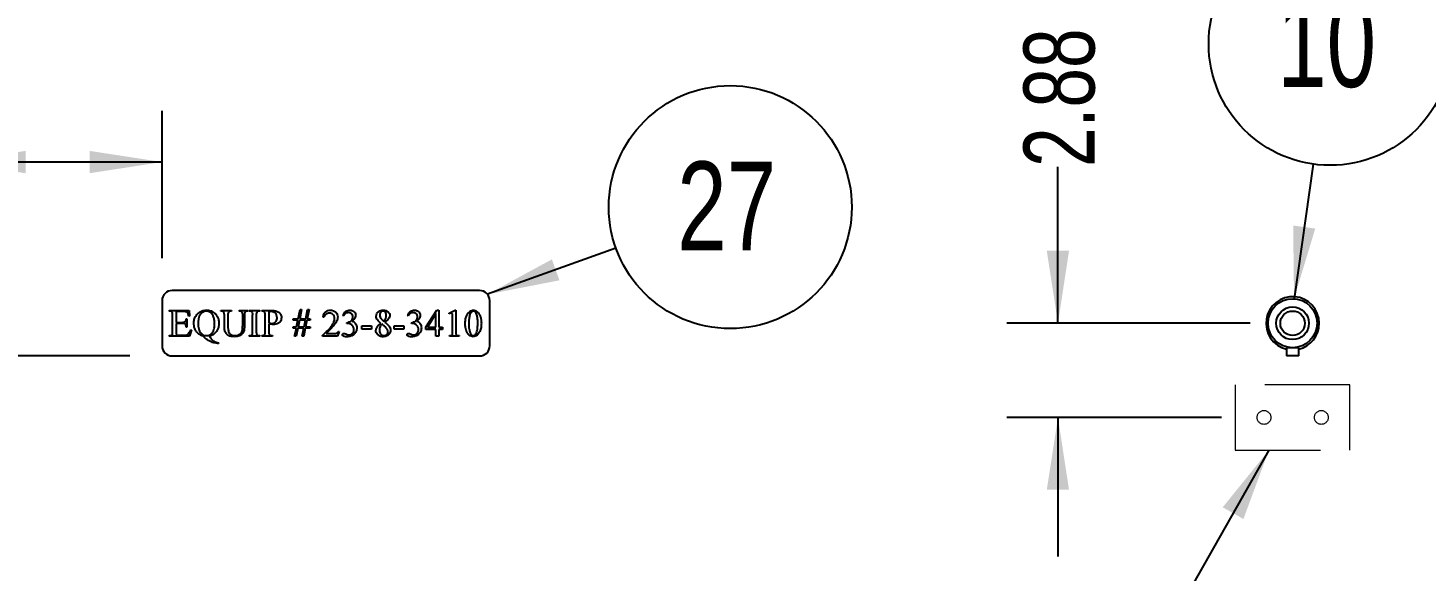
# Model space of a CAD drawing. Header units: inches. Extents: x 0 to 16.5, y 0 to 11.7.
# Drawn here: x 4.904 to 6.545, y 4.402 to 5.039 of the extents above; entities that cross this region are included whole.
import ezdxf

# ---------------------------------------------------------------- set-up
doc = ezdxf.new("R2010")
doc.units = ezdxf.units.IN
doc.header["$MEASUREMENT"] = 0
doc.linetypes.add('HIDDEN', pattern=[0.075, 0.05, -0.025])
doc.layers.add('FORMAT', color=7, linetype='Continuous')
doc.styles.add('SLDTEXTSTYLE0', font='TXT', dxfattribs={"width": 0.75})
doc.dimstyles.new('SLDDIMSTYLE1', dxfattribs={"dimtxt": 0.084961, "dimasz": 0.084961, "dimexe": 0, "dimexo": 0.0625, "dimgap": 0.02124, "dimtad": 0, "dimlfac": 26, "dimrnd": 1e-09, "dimzin": 12, "dimdsep": 46, "dimtxsty": 'SLDTEXTSTYLE0', "dimsah": 1, "dimcen": 0.09, "dimadec": 0, "dimazin": 3, "dimtfac": 1, "dimtofl": 0, "dimtmove": 0, "dimatfit": 3, "dimfxl": 0, "dimfrac": 2, "dimtolj": 1, "dimtzin": 12, "dimarcsym": 0})
doc.dimstyles.new('SLDDIMSTYLE2', dxfattribs={"dimtxt": 0.084961, "dimasz": 0.084961, "dimexe": 0, "dimexo": 0.0625, "dimgap": 0.02124, "dimtad": 0, "dimlfac": 26, "dimrnd": 1e-09, "dimzin": 12, "dimdsep": 46, "dimtxsty": 'SLDTEXTSTYLE0', "dimsah": 1, "dimcen": 0.09, "dimadec": 0, "dimazin": 3, "dimtfac": 1, "dimtmove": 0, "dimatfit": 0, "dimfxl": 0, "dimfrac": 2, "dimtolj": 1, "dimtzin": 12, "dimarcsym": 0})
doc.dimstyles.new('SLDDIMSTYLE3', dxfattribs={"dimtxt": 0.084961, "dimasz": 0.084961, "dimexe": 0, "dimexo": 0.0625, "dimgap": 0.02124, "dimtad": 0, "dimlfac": 26, "dimrnd": 1e-09, "dimzin": 4, "dimdsep": 46, "dimtxsty": 'SLDTEXTSTYLE0', "dimsah": 1, "dimcen": 0.09, "dimadec": 0, "dimazin": 1, "dimtfac": 1, "dimtofl": 0, "dimtmove": 0, "dimatfit": 3, "dimfxl": 0, "dimfrac": 2, "dimtolj": 1, "dimtzin": 12, "dimarcsym": 0})
doc.dimstyles.new('SLDDIMSTYLE4', dxfattribs={"dimtxt": 0.18, "dimasz": 0.084961, "dimexe": 0, "dimexo": 0.0625, "dimgap": 0, "dimtad": 0, "dimtih": 1, "dimtoh": 1, "dimdec": 0, "dimrnd": 1e-09, "dimzin": 0, "dimdsep": 46, "dimtxsty": 'Standard', "dimsah": 1, "dimcen": 0.09, "dimadec": 0, "dimazin": 0, "dimtfac": 0.084961, "dimtdec": 0, "dimtofl": 0, "dimtmove": 0, "dimatfit": 3, "dimfxl": 0, "dimfrac": 2, "dimtolj": 1, "dimtzin": 0, "dimarcsym": 0})

# ---------------------------------------------------------------- blocks, each defined once
blk = doc.blocks.new('Drawing View39')
at = {"color": 7, "linetype": 'Continuous', "lineweight": 25}
for p, q in [((-0.9471, 0.0673), (-1.3077, 0.0673)), ((-1.3197, 0.0553), (-1.3197, 0.0024)), ((-0.9351, 0.0024), (-0.9351, 0.0553)), ((-1.3115, 0.043), (-1.3115, 0.0438)), ((-1.3115, 0.0438), (-1.2879, 0.0438)), ((-1.3105, 0.043), (-1.3115, 0.043)), ((-1.3073, 0.0189), (-1.3073, 0.0383)), ((-1.3031, 0.0425), (-1.3031, 0.0299)), ((-1.2945, 0.0425), (-1.3031, 0.0425)), ((-1.2913, 0.0341), (-1.2905, 0.0341)), ((-1.2905, 0.0341), (-1.2905, 0.0244)), ((-1.2875, 0.0371), (-1.2883, 0.0371)), ((-1.2879, 0.0438), (-1.2875, 0.0371)), ((-1.2508, 0.0438), (-1.2382, 0.0438)), ((-1.2508, 0.043), (-1.2508, 0.0438)), ((-1.2498, 0.043), (-1.2508, 0.043)), ((-1.2466, 0.0266), (-1.2466, 0.0383)), ((-1.2424, 0.0383), (-1.2424, 0.025)), ((-1.2382, 0.043), (-1.2393, 0.043)), ((-1.2382, 0.0438), (-1.2382, 0.043)), ((-1.2294, 0.043), (-1.2294, 0.0438)), ((-1.2294, 0.0438), (-1.2188, 0.0438)), ((-1.2283, 0.043), (-1.2294, 0.043)), ((-1.2251, 0.0259), (-1.2251, 0.0383)), ((-1.223, 0.0383), (-1.223, 0.0261)), ((-1.2188, 0.043), (-1.2199, 0.043)), ((-1.2188, 0.0438), (-1.2188, 0.043)), ((-1.2176, 0.043), (-1.2176, 0.0438)), ((-1.2176, 0.0438), (-1.2049, 0.0438)), ((-1.2165, 0.043), (-1.2176, 0.043)), ((-1.2134, 0.0189), (-1.2134, 0.0383)), ((-1.2091, 0.0383), (-1.2091, 0.0189)), ((-1.2049, 0.043), (-1.206, 0.043)), ((-1.2049, 0.0438), (-1.2049, 0.043)), ((-1.2028, 0.0438), (-1.1917, 0.0438)), ((-1.2028, 0.043), (-1.2028, 0.0438)), ((-1.2017, 0.043), (-1.2028, 0.043)), ((-1.1986, 0.0189), (-1.1986, 0.0383)), ((-1.1944, 0.0421), (-1.1944, 0.0291)), ((-1.1657, 0.0341), (-1.1599, 0.0341)), ((-1.1657, 0.0324), (-1.1657, 0.0341)), ((-1.1599, 0.0341), (-1.1577, 0.0451)), ((-1.156, 0.0451), (-1.1582, 0.0341)), ((-1.1582, 0.0341), (-1.1511, 0.0341)), ((-1.1577, 0.0451), (-1.156, 0.0451)), ((-1.1511, 0.0341), (-1.1489, 0.0451)), ((-1.1472, 0.0451), (-1.1494, 0.0341)), ((-1.1494, 0.0341), (-1.1459, 0.0341)), ((-1.1489, 0.0451), (-1.1472, 0.0451)), ((-1.1459, 0.0341), (-1.1459, 0.0324)), ((-1.1299, 0.0358), (-1.1308, 0.0358)), ((-1.1069, 0.0375), (-1.1076, 0.0379)), ((-1.0624, 0.0341), (-1.0594, 0.031)), ((-1.031, 0.0375), (-1.0318, 0.0379)), ((-1.0103, 0.0241), (-0.9972, 0.0442)), ((-0.9985, 0.0401), (-1.0083, 0.0244)), ((-0.9985, 0.0244), (-0.9985, 0.0401)), ((-0.9972, 0.0442), (-0.9947, 0.0442)), ((-0.9947, 0.0442), (-0.9947, 0.0244)), ((-0.9829, 0.0408), (-0.9756, 0.0442)), ((-0.9826, 0.04), (-0.9829, 0.0408)), ((-0.9787, 0.0189), (-0.9787, 0.0354)), ((-0.9756, 0.0442), (-0.9749, 0.0442)), ((-0.9749, 0.0442), (-0.9749, 0.0189)), ((-1.3031, 0.0299), (-1.2959, 0.0299)), ((-1.2959, 0.0286), (-1.3031, 0.0286)), ((-1.3031, 0.0286), (-1.3031, 0.0183)), ((-1.2905, 0.0244), (-1.2913, 0.0244)), ((-1.285, 0.021), (-1.2877, 0.0135)), ((-1.2858, 0.021), (-1.285, 0.021)), ((-1.1944, 0.0279), (-1.1944, 0.0189)), ((-1.1603, 0.0324), (-1.1657, 0.0324)), ((-1.1657, 0.0232), (-1.1657, 0.0248)), ((-1.1657, 0.0248), (-1.1618, 0.0248)), ((-1.1621, 0.0232), (-1.1657, 0.0232)), ((-1.1641, 0.0135), (-1.1621, 0.0232)), ((-1.1604, 0.0232), (-1.1624, 0.0135)), ((-1.1618, 0.0248), (-1.1603, 0.0324)), ((-1.1533, 0.0232), (-1.1604, 0.0232)), ((-1.1586, 0.0324), (-1.1601, 0.0248)), ((-1.1601, 0.0248), (-1.1529, 0.0248)), ((-1.1514, 0.0324), (-1.1586, 0.0324)), ((-1.1552, 0.0135), (-1.1533, 0.0232)), ((-1.1516, 0.0232), (-1.1535, 0.0135)), ((-1.1529, 0.0248), (-1.1514, 0.0324)), ((-1.1459, 0.0232), (-1.1516, 0.0232)), ((-1.1497, 0.0324), (-1.1512, 0.0248)), ((-1.1512, 0.0248), (-1.1459, 0.0248)), ((-1.1459, 0.0324), (-1.1497, 0.0324)), ((-1.1459, 0.0248), (-1.1459, 0.0232)), ((-1.1273, 0.0168), (-1.1192, 0.0168)), ((-1.1118, 0.0193), (-1.1139, 0.0135)), ((-1.1127, 0.0193), (-1.1118, 0.0193)), ((-1.1028, 0.0286), (-1.1028, 0.0295)), ((-1.1021, 0.0286), (-1.1028, 0.0286)), ((-1.0853, 0.0257), (-1.0739, 0.0257)), ((-1.0853, 0.0219), (-1.0853, 0.0257)), ((-1.0739, 0.0219), (-1.0853, 0.0219)), ((-1.0739, 0.0257), (-1.0739, 0.0219)), ((-1.0474, 0.0219), (-1.0474, 0.0257)), ((-1.0474, 0.0257), (-1.036, 0.0257)), ((-1.036, 0.0219), (-1.0474, 0.0219)), ((-1.036, 0.0257), (-1.036, 0.0219)), ((-1.027, 0.0286), (-1.027, 0.0295)), ((-1.0263, 0.0286), (-1.027, 0.0286)), ((-1.0103, 0.0215), (-1.0103, 0.0241)), ((-0.9985, 0.0215), (-1.0103, 0.0215)), ((-1.0083, 0.0244), (-0.9985, 0.0244)), ((-0.9985, 0.0135), (-0.9985, 0.0215)), ((-0.9947, 0.0244), (-0.9905, 0.0244)), ((-0.9905, 0.0215), (-0.9947, 0.0215)), ((-0.9947, 0.0215), (-0.9947, 0.0135)), ((-0.9905, 0.0244), (-0.9905, 0.0215)), ((-1.3115, 0.0135), (-1.3115, 0.0143)), ((-1.3115, 0.0143), (-1.3105, 0.0143)), ((-1.2877, 0.0135), (-1.3115, 0.0135)), ((-1.3005, 0.0147), (-1.2951, 0.0147)), ((-1.2534, 0.0059), (-1.2534, 0.005)), ((-1.2176, 0.0135), (-1.2176, 0.0143)), ((-1.2176, 0.0143), (-1.2165, 0.0143)), ((-1.2049, 0.0135), (-1.2176, 0.0135)), ((-1.206, 0.0143), (-1.2049, 0.0143)), ((-1.2049, 0.0143), (-1.2049, 0.0135)), ((-1.2028, 0.0135), (-1.2028, 0.0143)), ((-1.2028, 0.0143), (-1.2017, 0.0143)), ((-1.1902, 0.0135), (-1.2028, 0.0135)), ((-1.1913, 0.0143), (-1.1902, 0.0143)), ((-1.1902, 0.0143), (-1.1902, 0.0135)), ((-1.1624, 0.0135), (-1.1641, 0.0135)), ((-1.1535, 0.0135), (-1.1552, 0.0135)), ((-1.1316, 0.0135), (-1.1316, 0.0143)), ((-1.1139, 0.0135), (-1.1316, 0.0135)), ((-0.9947, 0.0135), (-0.9985, 0.0135)), ((-0.9825, 0.0135), (-0.9825, 0.0143)), ((-0.9711, 0.0135), (-0.9825, 0.0135)), ((-0.9711, 0.0143), (-0.9711, 0.0135)), ((0, 0), (0, -0.0096)), ((0.0072, 0), (0, 0)), ((0.0144, 0), (0.0072, 0)), ((0.0144, -0.0096), (0.0144, 0)), ((-1.3077, -0.0096), (-0.9471, -0.0096)), ((0.0072, -0.0096), (0, -0.0096)), ((0.0144, -0.0096), (0.0072, -0.0096))]:
    blk.add_line(p, q, dxfattribs=at)
at = {"color": 7, "linetype": 'HIDDEN', "lineweight": 18}
for p, q in [((0.0745, -0.0433), (-0.0601, -0.0433)), ((-0.0601, -0.0433), (-0.0601, -0.1202)), ((0.0745, -0.0433), (-0.0601, -0.0433)), ((-0.0601, -0.0433), (-0.0601, -0.1202)), ((0.0745, -0.1202), (0.0745, -0.0433)), ((0.0745, -0.1202), (0.0745, -0.0433)), ((-0.0601, -0.1202), (0.0745, -0.1202)), ((-0.0601, -0.1202), (0.0745, -0.1202))]:
    blk.add_line(p, q, dxfattribs=at)
at = {"color": 7, "linetype": 'Continuous', "lineweight": 25}
for radius in [0.0288, 0.0192, 0.0144]:
    blk.add_circle((0.0072, 0.0288), radius, dxfattribs=at)
at = {"color": 7, "linetype": 'HIDDEN', "lineweight": 18}
for centre in [(-0.0264, -0.0817), (-0.0264, -0.0817), (0.0409, -0.0817), (0.0409, -0.0817)]:
    blk.add_circle(centre, 0.00811, dxfattribs=at)
at = {"color": 7, "linetype": 'Continuous', "lineweight": 25}
for centre, radius, start, end in [((-1.3077, 0.0553), 0.012, 90, 180), ((-0.9471, 0.0553), 0.012, 0, 90), ((0.0072, 0.0288), 0.0312, 0, 256.6576), ((0.0072, 0.0288), 0.0312, 283.3424, 0), ((-1.3077, 0.0024), 0.012, 180, 270), ((-0.9471, 0.0024), 0.012, 270, 0)]:
    blk.add_arc(centre, radius, start, end, dxfattribs=at)
for points, knots in [([(-1.3079, 0.042), (-1.3081, 0.0422), (-1.3085, 0.0426), (-1.3094, 0.0429), (-1.3101, 0.0429), (-1.3105, 0.043)], [0, 0, 0, 0, 0.279553, 0.560177, 1, 1, 1, 1]), ([(-1.3073, 0.0383), (-1.3073, 0.039), (-1.3073, 0.0403), (-1.3077, 0.0415), (-1.3079, 0.042)], [0, 0, 0, 0, 0.5623659, 1, 1, 1, 1]), ([(-1.2912, 0.0422), (-1.2918, 0.0423), (-1.2929, 0.0425), (-1.294, 0.0425), (-1.2945, 0.0425)], [0, 0, 0, 0, 0.559362, 1, 1, 1, 1]), ([(-1.2926, 0.0306), (-1.2923, 0.0309), (-1.2918, 0.0314), (-1.2914, 0.0327), (-1.2913, 0.0336), (-1.2913, 0.0341)], [0, 0, 0, 0, 0.279348, 0.559591, 1, 1, 1, 1]), ([(-1.2883, 0.0371), (-1.2885, 0.0376), (-1.2887, 0.0387), (-1.2891, 0.0403), (-1.29, 0.0415), (-1.2908, 0.0419), (-1.2912, 0.0422)], [0, 0, 0, 0, 0.280663, 0.560981, 0.780309, 1, 1, 1, 1]), ([(-1.2824, 0.0287), (-1.2824, 0.0302), (-1.2822, 0.0332), (-1.2803, 0.0374), (-1.2775, 0.0406), (-1.2744, 0.0428), (-1.271, 0.044), (-1.2687, 0.0441), (-1.2675, 0.0442)], [0, 0, 0, 0, 0.18671, 0.373182, 0.559767, 0.706535, 0.853219, 1, 1, 1, 1]), ([(-1.2743, 0.04), (-1.2749, 0.0391), (-1.2762, 0.0373), (-1.2772, 0.0334), (-1.2773, 0.0305), (-1.2774, 0.0288)], [0, 0, 0, 0, 0.279626, 0.559738, 1, 1, 1, 1]), ([(-1.2678, 0.043), (-1.2684, 0.0429), (-1.2698, 0.0428), (-1.2722, 0.042), (-1.2735, 0.0408), (-1.2743, 0.04)], [0, 0, 0, 0, 0.280642, 0.561025, 1, 1, 1, 1]), ([(-1.2597, 0.0374), (-1.2601, 0.0382), (-1.261, 0.04), (-1.2631, 0.0418), (-1.2654, 0.0428), (-1.267, 0.0429), (-1.2678, 0.043)], [0, 0, 0, 0, 0.280158, 0.559594, 0.77975, 1, 1, 1, 1]), ([(-1.2675, 0.0442), (-1.266, 0.0441), (-1.263, 0.0439), (-1.2591, 0.0417), (-1.2557, 0.0384), (-1.2533, 0.0339), (-1.2531, 0.0304), (-1.253, 0.0286)], [0, 0, 0, 0, 0.186671, 0.373295, 0.560162, 0.779921, 1, 1, 1, 1]), ([(-1.258, 0.0281), (-1.2581, 0.0299), (-1.2581, 0.0331), (-1.2592, 0.036), (-1.2597, 0.0374)], [0, 0, 0, 0, 0.560161, 1, 1, 1, 1]), ([(-1.2466, 0.0383), (-1.2466, 0.0389), (-1.2467, 0.0399), (-1.2469, 0.0413), (-1.2475, 0.0422), (-1.2484, 0.0429), (-1.2492, 0.0429), (-1.2498, 0.043)], [0, 0, 0, 0, 0.250748, 0.50087, 0.625641, 0.750735, 1, 1, 1, 1]), ([(-1.2419, 0.0417), (-1.2421, 0.0411), (-1.2424, 0.04), (-1.2424, 0.0388), (-1.2424, 0.0383)], [0, 0, 0, 0, 0.55811, 1, 1, 1, 1]), ([(-1.2393, 0.043), (-1.2399, 0.0429), (-1.2409, 0.0428), (-1.2416, 0.0421), (-1.2419, 0.0417)], [0, 0, 0, 0, 0.5605607, 1, 1, 1, 1]), ([(-1.2258, 0.0419), (-1.2262, 0.0423), (-1.2269, 0.0429), (-1.2278, 0.0429), (-1.2283, 0.043)], [0, 0, 0, 0, 0.5576502, 1, 1, 1, 1]), ([(-1.2251, 0.0383), (-1.2251, 0.039), (-1.2251, 0.0403), (-1.2256, 0.0414), (-1.2258, 0.0419)], [0, 0, 0, 0, 0.562445, 1, 1, 1, 1]), ([(-1.2226, 0.0415), (-1.2228, 0.0409), (-1.2231, 0.0399), (-1.223, 0.0388), (-1.223, 0.0383)], [0, 0, 0, 0, 0.558037, 1, 1, 1, 1]), ([(-1.2199, 0.043), (-1.2202, 0.0429), (-1.2208, 0.0429), (-1.2218, 0.0425), (-1.2223, 0.0419), (-1.2226, 0.0415)], [0, 0, 0, 0, 0.280741, 0.561185, 1, 1, 1, 1]), ([(-1.2145, 0.0424), (-1.2149, 0.0426), (-1.2155, 0.0429), (-1.2162, 0.0429), (-1.2165, 0.043)], [0, 0, 0, 0, 0.559907, 1, 1, 1, 1]), ([(-1.2136, 0.0414), (-1.2138, 0.0416), (-1.214, 0.042), (-1.2144, 0.0423), (-1.2145, 0.0424)], [0, 0, 0, 0, 0.558881, 1, 1, 1, 1]), ([(-1.2134, 0.0383), (-1.2133, 0.0389), (-1.2133, 0.04), (-1.2135, 0.041), (-1.2136, 0.0414)], [0, 0, 0, 0, 0.560588, 1, 1, 1, 1]), ([(-1.2086, 0.0418), (-1.2088, 0.0412), (-1.2092, 0.04), (-1.2091, 0.0388), (-1.2091, 0.0383)], [0, 0, 0, 0, 0.557698, 1, 1, 1, 1]), ([(-1.206, 0.043), (-1.2066, 0.0429), (-1.2076, 0.0429), (-1.2083, 0.0421), (-1.2086, 0.0418)], [0, 0, 0, 0, 0.560455, 1, 1, 1, 1]), ([(-1.1992, 0.0419), (-1.1996, 0.0423), (-1.2003, 0.0429), (-1.2013, 0.0429), (-1.2017, 0.043)], [0, 0, 0, 0, 0.557593, 1, 1, 1, 1]), ([(-1.1986, 0.0383), (-1.1986, 0.039), (-1.1986, 0.0403), (-1.199, 0.0414), (-1.1992, 0.0419)], [0, 0, 0, 0, 0.562505, 1, 1, 1, 1]), ([(-1.1914, 0.0425), (-1.1919, 0.0425), (-1.193, 0.0424), (-1.194, 0.0422), (-1.1944, 0.0421)], [0, 0, 0, 0, 0.559793, 1, 1, 1, 1]), ([(-1.1917, 0.0438), (-1.1903, 0.0438), (-1.1876, 0.0437), (-1.1842, 0.0428), (-1.182, 0.0411), (-1.1807, 0.0395), (-1.1798, 0.0376), (-1.1797, 0.0363), (-1.1796, 0.0356)], [0, 0, 0, 0, 0.250494, 0.499789, 0.624955, 0.750094, 0.87499, 1, 1, 1, 1]), ([(-1.1847, 0.0353), (-1.1848, 0.0363), (-1.185, 0.0384), (-1.1866, 0.0409), (-1.1889, 0.0423), (-1.1906, 0.0425), (-1.1914, 0.0425)], [0, 0, 0, 0, 0.280341, 0.559635, 0.779604, 1, 1, 1, 1]), ([(-1.1906, 0.0286), (-1.1897, 0.0288), (-1.1878, 0.029), (-1.1859, 0.0309), (-1.1848, 0.0331), (-1.1847, 0.0346), (-1.1847, 0.0353)], [0, 0, 0, 0, 0.278904, 0.558666, 0.779128, 1, 1, 1, 1]), ([(-1.1796, 0.0356), (-1.1797, 0.0347), (-1.1798, 0.0329), (-1.1811, 0.0305), (-1.1832, 0.0286), (-1.1861, 0.0275), (-1.1882, 0.0274), (-1.1892, 0.0274)], [0, 0, 0, 0, 0.186759, 0.373229, 0.559766, 0.779569, 1, 1, 1, 1]), ([(-1.1316, 0.0143), (-1.1299, 0.0159), (-1.1265, 0.0191), (-1.1224, 0.0234), (-1.1195, 0.0273), (-1.1178, 0.0306), (-1.1174, 0.033), (-1.1173, 0.0343)], [0, 0, 0, 0, 0.280284, 0.560472, 0.707215, 0.853816, 1, 1, 1, 1]), ([(-1.1308, 0.0358), (-1.1305, 0.037), (-1.13, 0.0395), (-1.1279, 0.0423), (-1.1251, 0.044), (-1.1231, 0.0441), (-1.1221, 0.0442)], [0, 0, 0, 0, 0.280544, 0.559783, 0.779698, 1, 1, 1, 1]), ([(-1.1233, 0.0408), (-1.1241, 0.0408), (-1.1258, 0.0406), (-1.1278, 0.0393), (-1.1292, 0.0376), (-1.1297, 0.0364), (-1.1299, 0.0358)], [0, 0, 0, 0, 0.279646, 0.559238, 0.779503, 1, 1, 1, 1]), ([(-1.1173, 0.0343), (-1.1174, 0.0352), (-1.1175, 0.0371), (-1.1191, 0.0392), (-1.1211, 0.0406), (-1.1226, 0.0408), (-1.1233, 0.0408)], [0, 0, 0, 0, 0.28019, 0.55971, 0.779876, 1, 1, 1, 1]), ([(-1.1221, 0.0442), (-1.1209, 0.0441), (-1.1185, 0.0439), (-1.1156, 0.0418), (-1.1138, 0.0392), (-1.1136, 0.0373), (-1.1135, 0.0363)], [0, 0, 0, 0, 0.280057, 0.559806, 0.779988, 1, 1, 1, 1]), ([(-1.1135, 0.0363), (-1.1136, 0.0354), (-1.1137, 0.0338), (-1.1143, 0.0324), (-1.1146, 0.0317)], [0, 0, 0, 0, 0.559678, 1, 1, 1, 1]), ([(-1.1076, 0.0379), (-1.1072, 0.0388), (-1.1063, 0.0407), (-1.1043, 0.0428), (-1.1019, 0.0441), (-1.1003, 0.0442), (-1.0995, 0.0442)], [0, 0, 0, 0, 0.280416, 0.560206, 0.779918, 1, 1, 1, 1]), ([(-1.1009, 0.0413), (-1.1016, 0.0412), (-1.103, 0.0411), (-1.1052, 0.0398), (-1.1062, 0.0384), (-1.1069, 0.0375)], [0, 0, 0, 0, 0.280023, 0.560111, 1, 1, 1, 1]), ([(-1.1028, 0.0295), (-1.1018, 0.0297), (-1.0999, 0.0302), (-1.0975, 0.0317), (-1.096, 0.0339), (-1.0959, 0.0355), (-1.0958, 0.0363)], [0, 0, 0, 0, 0.280235, 0.560314, 0.780012, 1, 1, 1, 1]), ([(-1.0958, 0.0363), (-1.0959, 0.037), (-1.096, 0.0386), (-1.0974, 0.0402), (-1.0992, 0.0411), (-1.1003, 0.0412), (-1.1009, 0.0413)], [0, 0, 0, 0, 0.27971, 0.558923, 0.77934, 1, 1, 1, 1]), ([(-1.0995, 0.0442), (-1.0983, 0.0441), (-1.0961, 0.044), (-1.0946, 0.0425), (-1.0939, 0.0419)], [0, 0, 0, 0, 0.560118, 1, 1, 1, 1]), ([(-1.0924, 0.0381), (-1.0925, 0.0374), (-1.0928, 0.0358), (-1.0943, 0.0335), (-1.0958, 0.0322), (-1.0966, 0.0314)], [0, 0, 0, 0, 0.279223, 0.55944, 1, 1, 1, 1]), ([(-1.0939, 0.0419), (-1.0934, 0.0412), (-1.0926, 0.0401), (-1.0925, 0.0387), (-1.0924, 0.0381)], [0, 0, 0, 0, 0.559872, 1, 1, 1, 1]), ([(-1.0684, 0.037), (-1.0683, 0.0382), (-1.0679, 0.0404), (-1.0657, 0.0428), (-1.063, 0.0441), (-1.0612, 0.0442), (-1.0603, 0.0442)], [0, 0, 0, 0, 0.278993, 0.558665, 0.779059, 1, 1, 1, 1]), ([(-1.0629, 0.0287), (-1.0636, 0.0293), (-1.0651, 0.0306), (-1.067, 0.0325), (-1.0682, 0.0348), (-1.0683, 0.0363), (-1.0684, 0.037)], [0, 0, 0, 0, 0.28047, 0.5607011, 0.7803556, 1, 1, 1, 1]), ([(-1.0603, 0.043), (-1.0609, 0.0429), (-1.0622, 0.0427), (-1.0634, 0.0414), (-1.0641, 0.04), (-1.0642, 0.0391), (-1.0642, 0.0386)], [0, 0, 0, 0, 0.279076, 0.558577, 0.779276, 1, 1, 1, 1]), ([(-1.0642, 0.0386), (-1.0641, 0.0376), (-1.0638, 0.036), (-1.0628, 0.0347), (-1.0624, 0.0341)], [0, 0, 0, 0, 0.5586281, 1, 1, 1, 1]), ([(-1.0603, 0.0442), (-1.0592, 0.0441), (-1.0571, 0.044), (-1.0545, 0.0424), (-1.0527, 0.0402), (-1.0525, 0.0386), (-1.0524, 0.0377)], [0, 0, 0, 0, 0.2805949, 0.5601627, 0.7804517, 1, 1, 1, 1]), ([(-1.0566, 0.038), (-1.0567, 0.0386), (-1.0567, 0.0399), (-1.0575, 0.0416), (-1.0588, 0.0428), (-1.0598, 0.0429), (-1.0603, 0.043)], [0, 0, 0, 0, 0.280843, 0.560613, 0.78011, 1, 1, 1, 1]), ([(-1.0594, 0.031), (-1.059, 0.0316), (-1.0582, 0.0328), (-1.0568, 0.035), (-1.0567, 0.0368), (-1.0566, 0.038)], [0, 0, 0, 0, 0.280743, 0.561099, 1, 1, 1, 1]), ([(-1.0524, 0.0377), (-1.0526, 0.0368), (-1.0529, 0.0349), (-1.0552, 0.0323), (-1.0572, 0.031), (-1.0584, 0.0302)], [0, 0, 0, 0, 0.278755, 0.5586, 1, 1, 1, 1]), ([(-1.0318, 0.0379), (-1.0313, 0.0388), (-1.0304, 0.0407), (-1.0285, 0.0428), (-1.026, 0.0441), (-1.0244, 0.0442), (-1.0236, 0.0442)], [0, 0, 0, 0, 0.280416, 0.560206, 0.779918, 1, 1, 1, 1]), ([(-1.0251, 0.0413), (-1.0258, 0.0412), (-1.0272, 0.0411), (-1.0293, 0.0398), (-1.0304, 0.0384), (-1.031, 0.0375)], [0, 0, 0, 0, 0.280023, 0.560111, 1, 1, 1, 1]), ([(-1.027, 0.0295), (-1.026, 0.0297), (-1.0241, 0.0302), (-1.0217, 0.0317), (-1.0202, 0.0339), (-1.02, 0.0355), (-1.02, 0.0363)], [0, 0, 0, 0, 0.280235, 0.560314, 0.780012, 1, 1, 1, 1]), ([(-1.02, 0.0363), (-1.02, 0.037), (-1.0202, 0.0386), (-1.0216, 0.0402), (-1.0233, 0.0411), (-1.0245, 0.0412), (-1.0251, 0.0413)], [0, 0, 0, 0, 0.27971, 0.558923, 0.77934, 1, 1, 1, 1]), ([(-1.0236, 0.0442), (-1.0224, 0.0441), (-1.0203, 0.044), (-1.0187, 0.0425), (-1.0181, 0.0419)], [0, 0, 0, 0, 0.560118, 1, 1, 1, 1]), ([(-1.0166, 0.0381), (-1.0167, 0.0374), (-1.0169, 0.0358), (-1.0185, 0.0335), (-1.0199, 0.0322), (-1.0208, 0.0314)], [0, 0, 0, 0, 0.2792232, 0.5594399, 1, 1, 1, 1]), ([(-1.0181, 0.0419), (-1.0176, 0.0412), (-1.0168, 0.0401), (-1.0167, 0.0387), (-1.0166, 0.0381)], [0, 0, 0, 0, 0.559872, 1, 1, 1, 1]), ([(-0.9804, 0.0407), (-0.9808, 0.0406), (-0.9816, 0.0405), (-0.9823, 0.0402), (-0.9826, 0.04)], [0, 0, 0, 0, 0.5591413, 1, 1, 1, 1]), ([(-0.9789, 0.0394), (-0.9789, 0.0396), (-0.9791, 0.0399), (-0.9794, 0.0404), (-0.9799, 0.0407), (-0.9802, 0.0407), (-0.9804, 0.0407)], [0, 0, 0, 0, 0.2800027, 0.5590348, 0.7793163, 1, 1, 1, 1]), ([(-0.9787, 0.0354), (-0.9787, 0.0361), (-0.9787, 0.0374), (-0.9788, 0.0388), (-0.9789, 0.0394)], [0, 0, 0, 0, 0.560281, 1, 1, 1, 1]), ([(-0.9639, 0.0284), (-0.9639, 0.0299), (-0.9638, 0.0329), (-0.9627, 0.0369), (-0.961, 0.0404), (-0.9593, 0.042), (-0.9584, 0.0428)], [0, 0, 0, 0, 0.280376, 0.560448, 0.780523, 1, 1, 1, 1]), ([(-0.957, 0.0416), (-0.9575, 0.0408), (-0.9585, 0.0393), (-0.959, 0.0367), (-0.9596, 0.0329), (-0.9597, 0.03), (-0.9597, 0.0279)], [0, 0, 0, 0, 0.186046, 0.372739, 0.559627, 1, 1, 1, 1]), ([(-0.9584, 0.0428), (-0.9577, 0.0432), (-0.9565, 0.044), (-0.955, 0.0442), (-0.9544, 0.0442)], [0, 0, 0, 0, 0.559939, 1, 1, 1, 1]), ([(-0.9544, 0.043), (-0.955, 0.0429), (-0.956, 0.0427), (-0.9567, 0.0419), (-0.957, 0.0416)], [0, 0, 0, 0, 0.557957, 1, 1, 1, 1]), ([(-0.9544, 0.0442), (-0.9537, 0.0442), (-0.9523, 0.044), (-0.9502, 0.0428), (-0.949, 0.0415), (-0.9483, 0.0407)], [0, 0, 0, 0, 0.27986, 0.559991, 1, 1, 1, 1]), ([(-0.9522, 0.0422), (-0.9526, 0.0425), (-0.9533, 0.0429), (-0.9541, 0.0429), (-0.9544, 0.043)], [0, 0, 0, 0, 0.559145, 1, 1, 1, 1]), ([(-0.9502, 0.0386), (-0.9505, 0.0393), (-0.9509, 0.0407), (-0.9518, 0.0417), (-0.9522, 0.0422)], [0, 0, 0, 0, 0.560775, 1, 1, 1, 1]), ([(-0.9492, 0.0299), (-0.9492, 0.0315), (-0.9493, 0.0345), (-0.9499, 0.0373), (-0.9502, 0.0386)], [0, 0, 0, 0, 0.560102, 1, 1, 1, 1]), ([(-0.9483, 0.0407), (-0.9477, 0.0397), (-0.9464, 0.0378), (-0.9452, 0.0337), (-0.9451, 0.0307), (-0.945, 0.0289)], [0, 0, 0, 0, 0.279878, 0.559982, 1, 1, 1, 1]), ([(-1.3085, 0.0148), (-1.3082, 0.0151), (-1.3075, 0.0156), (-1.3073, 0.0172), (-1.3073, 0.0183), (-1.3073, 0.0189)], [0, 0, 0, 0, 0.277015, 0.557577, 1, 1, 1, 1]), ([(-1.3031, 0.0183), (-1.3031, 0.0178), (-1.3031, 0.0169), (-1.303, 0.0157), (-1.3024, 0.015), (-1.3016, 0.0147), (-1.3009, 0.0147), (-1.3005, 0.0147)], [0, 0, 0, 0, 0.2807439, 0.499809, 0.6251374, 0.7496856, 1, 1, 1, 1]), ([(-1.2959, 0.0299), (-1.2953, 0.0299), (-1.2941, 0.0299), (-1.293, 0.0304), (-1.2926, 0.0306)], [0, 0, 0, 0, 0.562327, 1, 1, 1, 1]), ([(-1.2919, 0.0271), (-1.2922, 0.0274), (-1.2927, 0.0281), (-1.2942, 0.0286), (-1.2953, 0.0286), (-1.2959, 0.0286)], [0, 0, 0, 0, 0.2784727, 0.5585613, 1, 1, 1, 1]), ([(-1.2951, 0.0147), (-1.2944, 0.0147), (-1.2932, 0.0148), (-1.2914, 0.0149), (-1.2899, 0.0156), (-1.2892, 0.0163), (-1.2888, 0.0166)], [0, 0, 0, 0, 0.280382, 0.560455, 0.780049, 1, 1, 1, 1]), ([(-1.2913, 0.0244), (-1.2914, 0.0249), (-1.2915, 0.0258), (-1.2918, 0.0267), (-1.2919, 0.0271)], [0, 0, 0, 0, 0.5603698, 1, 1, 1, 1]), ([(-1.2888, 0.0166), (-1.2882, 0.0174), (-1.287, 0.0188), (-1.2862, 0.0203), (-1.2858, 0.021)], [0, 0, 0, 0, 0.559682, 1, 1, 1, 1]), ([(-1.2766, 0.0162), (-1.2776, 0.0171), (-1.2796, 0.0189), (-1.2814, 0.0222), (-1.2823, 0.0256), (-1.2824, 0.0277), (-1.2824, 0.0287)], [0, 0, 0, 0, 0.279813, 0.559566, 0.779706, 1, 1, 1, 1]), ([(-1.2774, 0.0288), (-1.2774, 0.0277), (-1.2773, 0.0254), (-1.2767, 0.0223), (-1.2757, 0.0196), (-1.2747, 0.0181), (-1.2742, 0.0174)], [0, 0, 0, 0, 0.280133, 0.56014, 0.780135, 1, 1, 1, 1]), ([(-1.2742, 0.0174), (-1.2738, 0.0169), (-1.2728, 0.0158), (-1.2706, 0.0146), (-1.2688, 0.0144), (-1.2678, 0.0143)], [0, 0, 0, 0, 0.280511, 0.560844, 1, 1, 1, 1]), ([(-1.2678, 0.0143), (-1.267, 0.0143), (-1.2656, 0.0144), (-1.2631, 0.0153), (-1.2618, 0.0166), (-1.261, 0.0174)], [0, 0, 0, 0, 0.280608, 0.561025, 1, 1, 1, 1]), ([(-1.253, 0.0286), (-1.253, 0.0274), (-1.2532, 0.0249), (-1.2544, 0.0213), (-1.2566, 0.018), (-1.2598, 0.0151), (-1.2625, 0.014), (-1.2639, 0.0135)], [0, 0, 0, 0, 0.186835, 0.373547, 0.560306, 0.780131, 1, 1, 1, 1]), ([(-1.261, 0.0174), (-1.2604, 0.0183), (-1.2592, 0.02), (-1.2582, 0.0237), (-1.2581, 0.0265), (-1.258, 0.0281)], [0, 0, 0, 0, 0.279714, 0.559848, 1, 1, 1, 1]), ([(-1.2459, 0.0193), (-1.2461, 0.02), (-1.2464, 0.0213), (-1.2466, 0.0238), (-1.2466, 0.0256), (-1.2466, 0.0266)], [0, 0, 0, 0, 0.279659, 0.559764, 1, 1, 1, 1]), ([(-1.2347, 0.013), (-1.236, 0.0131), (-1.2386, 0.0132), (-1.242, 0.0143), (-1.2446, 0.0166), (-1.2455, 0.0184), (-1.2459, 0.0193)], [0, 0, 0, 0, 0.280691, 0.560134, 0.780078, 1, 1, 1, 1]), ([(-1.2424, 0.025), (-1.2424, 0.0241), (-1.2423, 0.0224), (-1.242, 0.0199), (-1.2413, 0.0176), (-1.2399, 0.016), (-1.2383, 0.015), (-1.2365, 0.0144), (-1.2352, 0.0143), (-1.2345, 0.0143)], [0, 0, 0, 0, 0.166911, 0.333831, 0.500236, 0.624978, 0.749959, 0.874901, 1, 1, 1, 1]), ([(-1.223, 0.0261), (-1.2231, 0.0249), (-1.2231, 0.0223), (-1.2238, 0.0185), (-1.2261, 0.0157), (-1.2288, 0.0139), (-1.2317, 0.0131), (-1.2337, 0.0131), (-1.2347, 0.013)], [0, 0, 0, 0, 0.187169, 0.373875, 0.559594, 0.706194, 0.853, 1, 1, 1, 1]), ([(-1.2345, 0.0143), (-1.2336, 0.0144), (-1.2318, 0.0145), (-1.2295, 0.0154), (-1.2275, 0.0167), (-1.2261, 0.0185), (-1.2254, 0.0208), (-1.2252, 0.0234), (-1.2252, 0.0251), (-1.2251, 0.0259)], [0, 0, 0, 0, 0.156846, 0.313614, 0.436828, 0.559787, 0.70614, 0.853043, 1, 1, 1, 1]), ([(-1.2139, 0.0154), (-1.2137, 0.0157), (-1.2135, 0.0164), (-1.2134, 0.0176), (-1.2134, 0.0184), (-1.2134, 0.0189)], [0, 0, 0, 0, 0.278669, 0.559153, 1, 1, 1, 1]), ([(-1.2091, 0.0189), (-1.2091, 0.0184), (-1.2091, 0.0173), (-1.2089, 0.0163), (-1.2089, 0.0158)], [0, 0, 0, 0, 0.560588, 1, 1, 1, 1]), ([(-1.199, 0.0156), (-1.1989, 0.0162), (-1.1986, 0.0173), (-1.1986, 0.0184), (-1.1986, 0.0189)], [0, 0, 0, 0, 0.558334, 1, 1, 1, 1]), ([(-1.1944, 0.0291), (-1.1937, 0.029), (-1.1924, 0.0287), (-1.1912, 0.0287), (-1.1906, 0.0286)], [0, 0, 0, 0, 0.560088, 1, 1, 1, 1]), ([(-1.1892, 0.0274), (-1.1902, 0.0274), (-1.1919, 0.0275), (-1.1936, 0.0278), (-1.1944, 0.0279)], [0, 0, 0, 0, 0.559902, 1, 1, 1, 1]), ([(-1.1944, 0.0189), (-1.1944, 0.0182), (-1.1944, 0.017), (-1.194, 0.0158), (-1.1938, 0.0153)], [0, 0, 0, 0, 0.562593, 1, 1, 1, 1]), ([(-1.12, 0.0241), (-1.1213, 0.0227), (-1.1237, 0.0203), (-1.1262, 0.0179), (-1.1273, 0.0168)], [0, 0, 0, 0, 0.560021, 1, 1, 1, 1]), ([(-1.1146, 0.0317), (-1.1154, 0.0302), (-1.117, 0.0275), (-1.1191, 0.0251), (-1.12, 0.0241)], [0, 0, 0, 0, 0.559653, 1, 1, 1, 1]), ([(-1.1192, 0.0168), (-1.1185, 0.0168), (-1.1172, 0.0168), (-1.1152, 0.017), (-1.1136, 0.0179), (-1.113, 0.0188), (-1.1127, 0.0193)], [0, 0, 0, 0, 0.28086, 0.560792, 0.780236, 1, 1, 1, 1]), ([(-1.108, 0.0153), (-1.108, 0.0155), (-1.1079, 0.016), (-1.1074, 0.0165), (-1.1069, 0.0168), (-1.1065, 0.0168), (-1.1063, 0.0168)], [0, 0, 0, 0, 0.2789947, 0.5589665, 0.7796467, 1, 1, 1, 1]), ([(-1.1063, 0.0168), (-1.1061, 0.0168), (-1.1057, 0.0168), (-1.1053, 0.0167), (-1.1052, 0.0167)], [0, 0, 0, 0, 0.559679, 1, 1, 1, 1]), ([(-1.1052, 0.0167), (-1.1045, 0.0164), (-1.1034, 0.0159), (-1.1022, 0.0155), (-1.1017, 0.0153)], [0, 0, 0, 0, 0.560107, 1, 1, 1, 1]), ([(-1.0936, 0.0168), (-1.0943, 0.0161), (-1.0957, 0.0147), (-1.0989, 0.0133), (-1.1014, 0.0131), (-1.1029, 0.013)], [0, 0, 0, 0, 0.280042, 0.560162, 1, 1, 1, 1]), ([(-1.0965, 0.0263), (-1.0974, 0.027), (-1.0991, 0.0283), (-1.1012, 0.0285), (-1.1021, 0.0286)], [0, 0, 0, 0, 0.55975, 1, 1, 1, 1]), ([(-1.1, 0.0151), (-1.0992, 0.0153), (-1.0975, 0.0155), (-1.0958, 0.0172), (-1.0947, 0.0191), (-1.0946, 0.0204), (-1.0945, 0.021)], [0, 0, 0, 0, 0.278961, 0.55893, 0.779408, 1, 1, 1, 1]), ([(-1.0966, 0.0314), (-1.0958, 0.0309), (-1.0941, 0.0301), (-1.0923, 0.0281), (-1.0913, 0.0258), (-1.0912, 0.0243), (-1.0912, 0.0235)], [0, 0, 0, 0, 0.280146, 0.559687, 0.779734, 1, 1, 1, 1]), ([(-1.0953, 0.0244), (-1.0954, 0.0248), (-1.0958, 0.0255), (-1.0963, 0.0261), (-1.0965, 0.0263)], [0, 0, 0, 0, 0.560278, 1, 1, 1, 1]), ([(-1.0945, 0.021), (-1.0946, 0.0217), (-1.0947, 0.0229), (-1.0951, 0.0239), (-1.0953, 0.0244)], [0, 0, 0, 0, 0.559847, 1, 1, 1, 1]), ([(-1.0912, 0.0235), (-1.0913, 0.0221), (-1.0915, 0.0196), (-1.093, 0.0176), (-1.0936, 0.0168)], [0, 0, 0, 0, 0.559472, 1, 1, 1, 1]), ([(-1.0688, 0.0204), (-1.0687, 0.0214), (-1.0684, 0.0234), (-1.0661, 0.0262), (-1.0641, 0.0277), (-1.0629, 0.0287)], [0, 0, 0, 0, 0.278924, 0.558964, 1, 1, 1, 1]), ([(-1.0669, 0.0157), (-1.0675, 0.0165), (-1.0686, 0.0179), (-1.0688, 0.0196), (-1.0688, 0.0204)], [0, 0, 0, 0, 0.559758, 1, 1, 1, 1]), ([(-1.0619, 0.0278), (-1.0623, 0.0272), (-1.0633, 0.0261), (-1.0644, 0.0236), (-1.0645, 0.0217), (-1.0646, 0.0205)], [0, 0, 0, 0, 0.28036, 0.560546, 1, 1, 1, 1]), ([(-1.0646, 0.0205), (-1.0646, 0.0197), (-1.0645, 0.018), (-1.0633, 0.0159), (-1.0615, 0.0145), (-1.0601, 0.0144), (-1.0594, 0.0143)], [0, 0, 0, 0, 0.280686, 0.560161, 0.780064, 1, 1, 1, 1]), ([(-1.0554, 0.0217), (-1.0565, 0.023), (-1.0585, 0.0252), (-1.0608, 0.027), (-1.0619, 0.0278)], [0, 0, 0, 0, 0.559475, 1, 1, 1, 1]), ([(-1.0516, 0.0207), (-1.0516, 0.0199), (-1.0518, 0.0183), (-1.053, 0.0161), (-1.0549, 0.0144), (-1.0574, 0.0132), (-1.0593, 0.0131), (-1.0603, 0.013)], [0, 0, 0, 0, 0.18663, 0.373192, 0.559969, 0.779751, 1, 1, 1, 1]), ([(-1.0594, 0.0143), (-1.0587, 0.0144), (-1.0573, 0.0145), (-1.0557, 0.0157), (-1.0547, 0.0172), (-1.0546, 0.0183), (-1.0545, 0.0189)], [0, 0, 0, 0, 0.280166, 0.559207, 0.779542, 1, 1, 1, 1]), ([(-1.0584, 0.0302), (-1.0574, 0.0294), (-1.0555, 0.0279), (-1.0539, 0.0262), (-1.0532, 0.0254)], [0, 0, 0, 0, 0.560332, 1, 1, 1, 1]), ([(-1.0545, 0.0189), (-1.0546, 0.0195), (-1.0546, 0.0205), (-1.0551, 0.0213), (-1.0554, 0.0217)], [0, 0, 0, 0, 0.559723, 1, 1, 1, 1]), ([(-1.0532, 0.0254), (-1.0527, 0.0246), (-1.0518, 0.0232), (-1.0516, 0.0214), (-1.0516, 0.0207)], [0, 0, 0, 0, 0.559811, 1, 1, 1, 1]), ([(-1.0322, 0.0153), (-1.0321, 0.0155), (-1.0321, 0.016), (-1.0316, 0.0165), (-1.031, 0.0168), (-1.0306, 0.0168), (-1.0305, 0.0168)], [0, 0, 0, 0, 0.278995, 0.558966, 0.779647, 1, 1, 1, 1]), ([(-1.0305, 0.0168), (-1.0302, 0.0168), (-1.0299, 0.0168), (-1.0295, 0.0167), (-1.0294, 0.0167)], [0, 0, 0, 0, 0.559679, 1, 1, 1, 1]), ([(-1.0294, 0.0167), (-1.0287, 0.0164), (-1.0276, 0.0159), (-1.0264, 0.0155), (-1.0259, 0.0153)], [0, 0, 0, 0, 0.560107, 1, 1, 1, 1]), ([(-1.0178, 0.0168), (-1.0185, 0.0161), (-1.0198, 0.0147), (-1.023, 0.0133), (-1.0255, 0.0131), (-1.027, 0.013)], [0, 0, 0, 0, 0.280042, 0.560162, 1, 1, 1, 1]), ([(-1.0206, 0.0263), (-1.0216, 0.027), (-1.0233, 0.0283), (-1.0254, 0.0285), (-1.0263, 0.0286)], [0, 0, 0, 0, 0.55975, 1, 1, 1, 1]), ([(-1.0242, 0.0151), (-1.0233, 0.0153), (-1.0217, 0.0155), (-1.0199, 0.0172), (-1.0189, 0.0191), (-1.0188, 0.0204), (-1.0187, 0.021)], [0, 0, 0, 0, 0.278961, 0.55893, 0.779408, 1, 1, 1, 1]), ([(-1.0208, 0.0314), (-1.0199, 0.0309), (-1.0182, 0.0301), (-1.0164, 0.0281), (-1.0155, 0.0258), (-1.0154, 0.0243), (-1.0153, 0.0235)], [0, 0, 0, 0, 0.2801455, 0.5596869, 0.7797336, 1, 1, 1, 1]), ([(-1.0194, 0.0244), (-1.0196, 0.0248), (-1.0199, 0.0255), (-1.0204, 0.0261), (-1.0206, 0.0263)], [0, 0, 0, 0, 0.560278, 1, 1, 1, 1]), ([(-1.0187, 0.021), (-1.0187, 0.0217), (-1.0188, 0.0229), (-1.0192, 0.0239), (-1.0194, 0.0244)], [0, 0, 0, 0, 0.559847, 1, 1, 1, 1]), ([(-1.0153, 0.0235), (-1.0155, 0.0221), (-1.0157, 0.0196), (-1.0171, 0.0176), (-1.0178, 0.0168)], [0, 0, 0, 0, 0.559472, 1, 1, 1, 1]), ([(-0.9825, 0.0143), (-0.9817, 0.0143), (-0.9806, 0.0143), (-0.9793, 0.0149), (-0.9786, 0.016), (-0.9787, 0.0174), (-0.9787, 0.0185), (-0.9787, 0.0189)], [0, 0, 0, 0, 0.314116, 0.436681, 0.558914, 0.805746, 1, 1, 1, 1]), ([(-0.9749, 0.0189), (-0.9749, 0.0182), (-0.9749, 0.0171), (-0.9748, 0.0157), (-0.9741, 0.0147), (-0.9727, 0.0144), (-0.9716, 0.0143), (-0.9711, 0.0143)], [0, 0, 0, 0, 0.315145, 0.438847, 0.561083, 0.778934, 1, 1, 1, 1]), ([(-0.9616, 0.0181), (-0.962, 0.019), (-0.9629, 0.0208), (-0.9638, 0.0243), (-0.9639, 0.0268), (-0.9639, 0.0284)], [0, 0, 0, 0, 0.279992, 0.560102, 1, 1, 1, 1]), ([(-0.9546, 0.013), (-0.9554, 0.0131), (-0.9571, 0.0133), (-0.9597, 0.0151), (-0.9609, 0.017), (-0.9616, 0.0181)], [0, 0, 0, 0, 0.279709, 0.559748, 1, 1, 1, 1]), ([(-0.9597, 0.0279), (-0.9597, 0.0259), (-0.9596, 0.0224), (-0.9586, 0.0191), (-0.9582, 0.0176)], [0, 0, 0, 0, 0.560215, 1, 1, 1, 1]), ([(-0.9582, 0.0176), (-0.958, 0.0172), (-0.9576, 0.0163), (-0.9568, 0.0152), (-0.9557, 0.0144), (-0.9549, 0.0143), (-0.9545, 0.0143)], [0, 0, 0, 0, 0.28061, 0.560621, 0.780292, 1, 1, 1, 1]), ([(-0.945, 0.0289), (-0.945, 0.0272), (-0.9452, 0.0238), (-0.9464, 0.0197), (-0.9481, 0.0167), (-0.9499, 0.0148), (-0.9521, 0.0134), (-0.9537, 0.0132), (-0.9546, 0.013)], [0, 0, 0, 0, 0.25038, 0.500294, 0.625492, 0.750473, 0.875476, 1, 1, 1, 1]), ([(-0.9545, 0.0143), (-0.9539, 0.0145), (-0.9526, 0.0147), (-0.951, 0.0165), (-0.9505, 0.0181), (-0.9502, 0.019)], [0, 0, 0, 0, 0.278413, 0.558742, 1, 1, 1, 1]), ([(-0.9502, 0.019), (-0.9498, 0.021), (-0.9492, 0.0246), (-0.9492, 0.0283), (-0.9492, 0.0299)], [0, 0, 0, 0, 0.559696, 1, 1, 1, 1]), ([(-1.3105, 0.0143), (-1.3101, 0.0143), (-1.3094, 0.0144), (-1.3088, 0.0147), (-1.3085, 0.0148)], [0, 0, 0, 0, 0.559695, 1, 1, 1, 1]), ([(-1.2715, 0.0135), (-1.2725, 0.0139), (-1.2743, 0.0146), (-1.2759, 0.0157), (-1.2766, 0.0162)], [0, 0, 0, 0, 0.560098, 1, 1, 1, 1]), ([(-1.2534, 0.005), (-1.2553, 0.0053), (-1.2591, 0.0057), (-1.264, 0.0079), (-1.2682, 0.0105), (-1.2704, 0.0125), (-1.2715, 0.0135)], [0, 0, 0, 0, 0.279756, 0.559715, 0.779864, 1, 1, 1, 1]), ([(-1.2639, 0.0135), (-1.2632, 0.0124), (-1.2619, 0.0102), (-1.2593, 0.0078), (-1.2563, 0.0063), (-1.2544, 0.006), (-1.2534, 0.0059)], [0, 0, 0, 0, 0.2803507, 0.5600915, 0.7799935, 1, 1, 1, 1]), ([(-1.2165, 0.0143), (-1.2159, 0.0143), (-1.2149, 0.0144), (-1.2142, 0.0151), (-1.2139, 0.0154)], [0, 0, 0, 0, 0.560823, 1, 1, 1, 1]), ([(-1.2089, 0.0158), (-1.2087, 0.0156), (-1.2085, 0.0152), (-1.2081, 0.015), (-1.2079, 0.0149)], [0, 0, 0, 0, 0.558682, 1, 1, 1, 1]), ([(-1.2079, 0.0149), (-1.2076, 0.0147), (-1.207, 0.0144), (-1.2063, 0.0143), (-1.206, 0.0143)], [0, 0, 0, 0, 0.559915, 1, 1, 1, 1]), ([(-1.2017, 0.0143), (-1.2011, 0.0143), (-1.2, 0.0144), (-1.1993, 0.0152), (-1.199, 0.0156)], [0, 0, 0, 0, 0.560518, 1, 1, 1, 1]), ([(-1.1938, 0.0153), (-1.1936, 0.0151), (-1.1932, 0.0147), (-1.1924, 0.0144), (-1.1917, 0.0143), (-1.1913, 0.0143)], [0, 0, 0, 0, 0.279842, 0.560461, 1, 1, 1, 1]), ([(-1.1029, 0.013), (-1.1039, 0.013), (-1.1054, 0.0131), (-1.1071, 0.0138), (-1.1079, 0.0145), (-1.108, 0.015), (-1.108, 0.0153)], [0, 0, 0, 0, 0.501231, 0.750355, 0.875768, 1, 1, 1, 1]), ([(-1.1017, 0.0153), (-1.1014, 0.0153), (-1.1008, 0.0152), (-1.1003, 0.0152), (-1.1, 0.0151)], [0, 0, 0, 0, 0.559765, 1, 1, 1, 1]), ([(-1.0603, 0.013), (-1.0617, 0.0131), (-1.0642, 0.0133), (-1.0661, 0.015), (-1.0669, 0.0157)], [0, 0, 0, 0, 0.560065, 1, 1, 1, 1]), ([(-1.027, 0.013), (-1.0281, 0.013), (-1.0296, 0.0131), (-1.0313, 0.0138), (-1.032, 0.0145), (-1.0321, 0.015), (-1.0322, 0.0153)], [0, 0, 0, 0, 0.501231, 0.750355, 0.875768, 1, 1, 1, 1]), ([(-1.0259, 0.0153), (-1.0256, 0.0153), (-1.025, 0.0152), (-1.0244, 0.0152), (-1.0242, 0.0151)], [0, 0, 0, 0, 0.559765, 1, 1, 1, 1])]:
    blk.add_open_spline(points, degree=3, knots=knots, dxfattribs=at)
blk = doc.blocks.new('_D_14')
at = {"layer": 'FORMAT'}
for p, q in [((4.8163, 3.9145), (5.1758, 3.9145)), ((5.8115, 3.9145), (5.452, 3.9145))]:
    blk.add_line(p, q, dxfattribs=at)
for points in [[(4.8163, 3.9145), (4.9013, 3.9015), (4.9013, 3.9276)], [(5.8115, 3.9145), (5.7265, 3.9276), (5.7265, 3.9015)]]:
    blk.add_solid(points, dxfattribs=at)
at = {"layer": 'FORMAT', "insert": (5.1758, 3.9549), "char_height": 0.08333, "attachment_point": 1, "style": 'SLDTEXTSTYLE0'}
blk.add_mtext('25.88', dxfattribs=at)
blk = doc.blocks.new('_D_15')
at = {"layer": 'FORMAT'}
for p, q in [((5.0235, 4.6541), (4.0254, 4.6541)), ((4.0854, 4.6541), (4.0854, 3.5614)), ((4.0854, 2.1925), (4.0854, 3.2852)), ((4.8449, 2.1925), (4.0254, 2.1925))]:
    blk.add_line(p, q, dxfattribs=at)
for points in [[(4.0854, 4.6541), (4.0724, 4.5691), (4.0985, 4.5691)], [(4.0854, 2.1925), (4.0985, 2.2775), (4.0724, 2.2775)]]:
    blk.add_solid(points, dxfattribs=at)
at = {"layer": 'FORMAT', "insert": (4.0451, 3.2852), "char_height": 0.08333, "attachment_point": 1, "rotation": 90, "style": 'SLDTEXTSTYLE0'}
blk.add_mtext('64.00', dxfattribs=at)
blk = doc.blocks.new('_D_16')
at = {"layer": 'FORMAT'}
for p, q in [((5.0615, 4.769), (5.0615, 4.9417)), ((4.8163, 4.8817), (4.6976, 4.8817)), ((5.0615, 4.8817), (4.8163, 4.8817))]:
    blk.add_line(p, q, dxfattribs=at)
for points in [[(4.8163, 4.8817), (4.9013, 4.8686), (4.9013, 4.8948)], [(5.0615, 4.8817), (4.9765, 4.8948), (4.9765, 4.8686)]]:
    blk.add_solid(points, dxfattribs=at)
at = {"layer": 'FORMAT', "insert": (4.482, 4.9221), "char_height": 0.08333, "attachment_point": 1, "style": 'SLDTEXTSTYLE0'}
blk.add_mtext('6.38', dxfattribs=at)
blk = doc.blocks.new('_D_17')
at = {"layer": 'FORMAT'}
for p, q in [((6.113, 4.6925), (6.113, 4.8759)), ((6.3384, 4.6925), (6.053, 4.6925)), ((6.3048, 4.5819), (6.053, 4.5819)), ((6.113, 4.5819), (6.113, 4.4186))]:
    blk.add_line(p, q, dxfattribs=at)
for points in [[(6.113, 4.6925), (6.126, 4.7775), (6.0999, 4.7775)], [(6.113, 4.5819), (6.0999, 4.497), (6.126, 4.497)]]:
    blk.add_solid(points, dxfattribs=at)
at = {"layer": 'FORMAT', "insert": (6.0726, 4.8759), "char_height": 0.08333, "attachment_point": 1, "rotation": 90, "style": 'SLDTEXTSTYLE0'}
blk.add_mtext('2.88', dxfattribs=at)
blk = doc.blocks.new('SW_NOTE_0_12')
at = {"layer": 'FORMAT', "color": 0}
blk.add_circle((0.02, 0.1412), 0.1426, dxfattribs=at)
at = {"layer": 'FORMAT', "color": 0, "insert": (0.0158, 0.1947), "char_height": 0.10417, "attachment_point": 2, "style": 'SLDTEXTSTYLE0'}
blk.add_mtext('10', dxfattribs=at)
blk = doc.blocks.new('SW_NOTE_0_15')
at = {"layer": 'FORMAT', "color": 0}
blk.add_circle((0.1342, 0.0482), 0.1426, dxfattribs=at)
at = {"layer": 'FORMAT', "color": 0, "insert": (0.13, 0.1017), "char_height": 0.10417, "attachment_point": 2, "style": 'SLDTEXTSTYLE0'}
blk.add_mtext('27', dxfattribs=at)

msp = doc.modelspace()

# ---------------------------------------------------------------- linework, layer by layer
at = {"layer": 'FORMAT'}
for p, q in [((6.4125, 4.87925), (6.39009, 4.72131)), ((5.59421, 4.7806), (5.4435, 4.72645))]:
    msp.add_line(p, q, dxfattribs=at)
for points in [[(6.39009, 4.72131), (6.41497, 4.80359), (6.38908, 4.80727)], [(5.4435, 4.72645), (5.52787, 4.74288), (5.51903, 4.76748)]]:
    msp.add_solid(points, dxfattribs=at)

# ---------------------------------------------------------------- block references
at = {"color": 7, "linetype": 'Continuous', "lineweight": 25}
msp.add_blockref('Drawing View39', (6.38122, 4.66367), dxfattribs=at)
at = {"layer": 'FORMAT'}
for name, p in [('SW_NOTE_0_12', (6.4125, 4.87925)), ('SW_NOTE_0_15', (5.59421, 4.7806))]:
    msp.add_blockref(name, p, dxfattribs=at)

# ---------------------------------------------------------------- dimensions: what is measured, and where the dimension line sits
for base, p1, p2, picture, middle in [((4.81631, 4.88172), (5.0615, 4.71896), (4.81631, 5.42328), '_D_16', (4.58977, 4.88172)), ((5.8115, 3.91452), (4.81631, 5.42328), (5.8115, 4.28867), '_D_14', (5.31391, 3.91452))]:
    dim = msp.add_linear_dim(base=base, p1=p1, p2=p2, dimstyle='SLDDIMSTYLE1', dxfattribs=at)
    dim.commit()
    dim.dimension.update_dxf_attribs({"geometry": picture, "text_midpoint": middle, "dimtype": 160})
for base, p1, p2, dimstyle, picture, middle in [((6.11296, 4.69251), (6.35477, 4.58194), (6.38843, 4.69251), 'SLDDIMSTYLE2', '_D_17', (6.11296, 4.98373)), ((4.08543, 4.65405), (4.89491, 2.19251), (5.07352, 4.65405), 'SLDDIMSTYLE3', '_D_15', (4.08543, 3.42328))]:
    dim = msp.add_linear_dim(base=base, p1=p1, p2=p2, angle=90, dimstyle=dimstyle, dxfattribs=at)
    dim.commit()
    dim.dimension.update_dxf_attribs({"geometry": picture, "text_midpoint": middle, "dimtype": 160})

# ---------------------------------------------------------------- leaders
msp.add_leader([(6.36052, 4.54348), (6.20722, 4.27376)], dimstyle='SLDDIMSTYLE4', dxfattribs=at)

doc.saveas('drawing.dxf')
